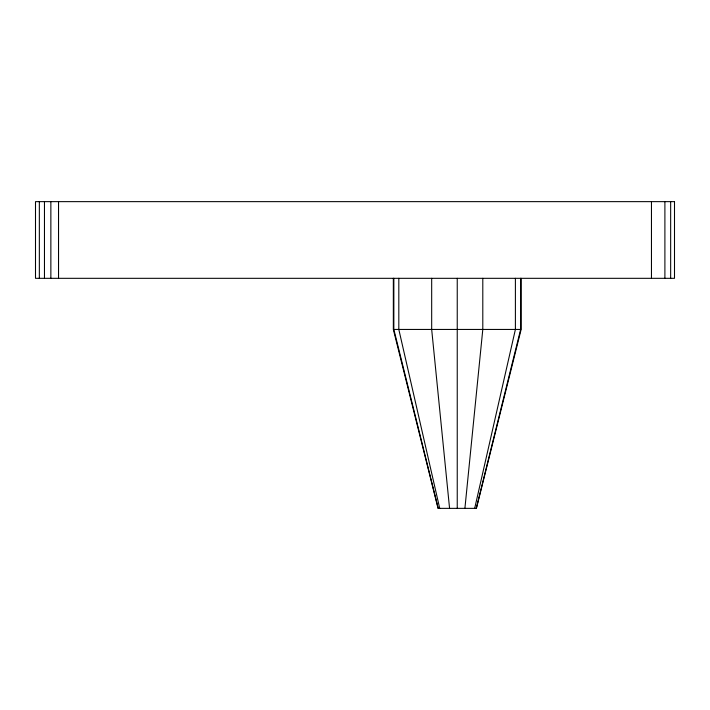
<?xml version="1.0" encoding="UTF-8"?>
<svg xmlns="http://www.w3.org/2000/svg" width="710" height="710" viewBox="0 0 710 710"><rect width="100%" height="100%" fill="white"/><g stroke="black" fill="none" stroke-linecap="round" stroke-linejoin="round"><path stroke-width="1.06" d="M464.908 508.36L482.8 329.44L482.8 278.32M474.688 508.36L515.398 329.44L515.398 278.32M476.259 508.36L520.634 329.44L520.634 278.32M393.846 278.32L393.846 329.44L520.634 329.44M393.846 329.44L438.221 508.36M439.712 508.36L398.816 329.44L398.816 278.32M449.572 508.36L431.68 329.44L431.68 278.32M670.657 201.64L670.657 278.32M664.897 201.64L664.897 278.32M651.46 201.64L651.46 278.32M521.14 278.32L521.14 329.44L476.41 508.36L438.07 508.36L393.34 329.44L393.34 278.32M457.24 278.32L457.24 508.36M58.539 201.64L58.539 278.32M50.863 201.64L50.863 278.32M44.464 201.64L44.464 278.32M39.343 201.64L39.343 278.32M674.5 201.64L35.5 201.64L35.5 278.32L674.5 278.32L674.5 201.64"/></g></svg>
